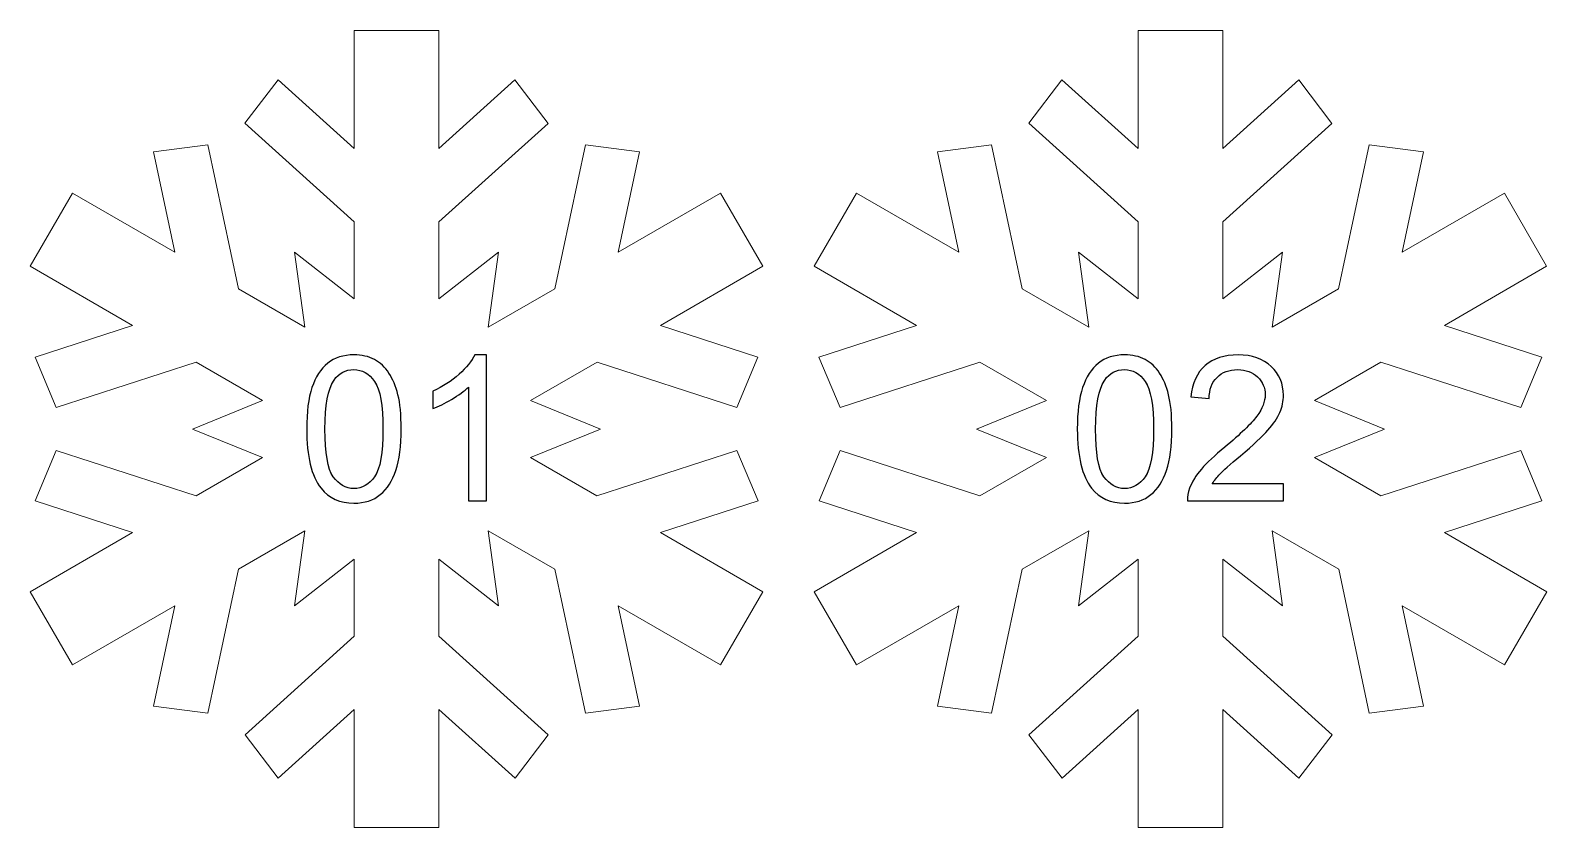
# Model space of a CAD drawing. Header units: centimetres. Extents: x -78 to 86, y -19 to 11.
# Drawn here: x 21.21 to 26.9, y -2.13 to 0.86 of the extents above; entities that cross this region are included whole.
import ezdxf

# ---------------------------------------------------------------- set-up
doc = ezdxf.new("R2010")
doc.units = ezdxf.units.CM
doc.header["$MEASUREMENT"] = 0
doc.layers.add('layer 1', color=7, linetype='Continuous')

msp = doc.modelspace()

# ---------------------------------------------------------------- linework, layer by layer
at = {"layer": 'layer 1', "color": 250, "lineweight": 9}
for points, knots in [([(23.3342, -0.88655), (23.3342, -0.88655), (23.08441, -0.74234), (23.08441, -0.74234), (23.08441, -0.74234), (23.08441, -0.74234), (23.34783, -0.63553), (23.34783, -0.63553), (23.34783, -0.63553), (23.34783, -0.63553), (23.08444, -0.52876), (23.08444, -0.52876), (23.08444, -0.52876), (23.08444, -0.52876), (23.33429, -0.38449), (23.33429, -0.38449), (23.33429, -0.38449), (23.33429, -0.38449), (23.8588, -0.55472), (23.8588, -0.55472), (23.8588, -0.55472), (23.8588, -0.55472), (23.93769, -0.36578), (23.93769, -0.36578), (23.93769, -0.36578), (23.93769, -0.36578), (23.57219, -0.24715), (23.57219, -0.24715), (23.57219, -0.24715), (23.57219, -0.24715), (23.95585, -0.02564), (23.95585, -0.02564), (23.95585, -0.02564), (23.95585, -0.02564), (23.79725, 0.24911), (23.79725, 0.24911), (23.79725, 0.24911), (23.79725, 0.24911), (23.4135, 0.02756), (23.4135, 0.02756), (23.4135, 0.02756), (23.4135, 0.02756), (23.49363, 0.40399), (23.49363, 0.40399), (23.49363, 0.40399), (23.49363, 0.40399), (23.29057, 0.43005), (23.29057, 0.43005), (23.29057, 0.43005), (23.29057, 0.43005), (23.17562, -0.10979), (23.17562, -0.10979), (23.17562, -0.10979), (23.17562, -0.10979), (22.92579, -0.25404), (22.92579, -0.25404), (22.92579, -0.25404), (22.92579, -0.25404), (22.96502, 0.02753), (22.96502, 0.02753), (22.96502, 0.02753), (22.96502, 0.02753), (22.74083, -0.14718), (22.74083, -0.14718), (22.74083, -0.14718), (22.74083, -0.14718), (22.74083, 0.14125), (22.74083, 0.14125), (22.74083, 0.14125), (22.74083, 0.14125), (23.15051, 0.51039), (23.15051, 0.51039), (23.15051, 0.51039), (23.15051, 0.51039), (23.02635, 0.67325), (23.02635, 0.67325), (23.02635, 0.67325), (23.02635, 0.67325), (22.74083, 0.416), (22.74083, 0.416), (22.74083, 0.416), (22.74083, 0.416), (22.74083, 0.85908), (22.74083, 0.85908), (22.74083, 0.85908), (22.74083, 0.85908), (22.42359, 0.85908), (22.42359, 0.85908), (22.42359, 0.85908), (22.42359, 0.85908), (22.42359, 0.41594), (22.42359, 0.41594), (22.42359, 0.41594), (22.42359, 0.41594), (22.13768, 0.67355), (22.13768, 0.67355), (22.13768, 0.67355), (22.13768, 0.67355), (22.01352, 0.51069), (22.01352, 0.51069), (22.01352, 0.51069), (22.01352, 0.51069), (22.42359, 0.14125), (22.42359, 0.14125), (22.42359, 0.14125), (22.42359, 0.14125), (22.42359, -0.14718), (22.42359, -0.14718), (22.42359, -0.14718), (22.42359, -0.14718), (22.1994, 0.02753), (22.1994, 0.02753), (22.1994, 0.02753), (22.1994, 0.02753), (22.23862, -0.25404), (22.23862, -0.25404), (22.23862, -0.25404), (22.23862, -0.25404), (21.98881, -0.10979), (21.98881, -0.10979), (21.98881, -0.10979), (21.98881, -0.10979), (21.87395, 0.42963), (21.87395, 0.42963), (21.87395, 0.42963), (21.87395, 0.42963), (21.67085, 0.40346), (21.67085, 0.40346), (21.67085, 0.40346), (21.67085, 0.40346), (21.75087, 0.02756), (21.75087, 0.02756), (21.75087, 0.02756), (21.75087, 0.02756), (21.36715, 0.24911), (21.36715, 0.24911), (21.36715, 0.24911), (21.36715, 0.24911), (21.20852, -0.02564), (21.20852, -0.02564), (21.20852, -0.02564), (21.20852, -0.02564), (21.59231, -0.24717), (21.59231, -0.24717), (21.59231, -0.24717), (21.59231, -0.24717), (21.22625, -0.36601), (21.22625, -0.36601), (21.22625, -0.36601), (21.22625, -0.36601), (21.30522, -0.55495), (21.30522, -0.55495), (21.30522, -0.55495), (21.30522, -0.55495), (21.83019, -0.38453), (21.83019, -0.38453), (21.83019, -0.38453), (21.83019, -0.38453), (22.08, -0.52874), (22.08, -0.52874), (22.08, -0.52874), (22.08, -0.52874), (21.81656, -0.63553), (21.81656, -0.63553), (21.81656, -0.63553), (21.81656, -0.63553), (22.08004, -0.74234), (22.08004, -0.74234), (22.08004, -0.74234), (22.08004, -0.74234), (21.83019, -0.88661), (21.83019, -0.88661), (21.83019, -0.88661), (21.83019, -0.88661), (21.30566, -0.71638), (21.30566, -0.71638), (21.30566, -0.71638), (21.30566, -0.71638), (21.22674, -0.90534), (21.22674, -0.90534), (21.22674, -0.90534), (21.22674, -0.90534), (21.59227, -1.02395), (21.59227, -1.02395), (21.59227, -1.02395), (21.59227, -1.02395), (21.20852, -1.2455), (21.20852, -1.2455), (21.20852, -1.2455), (21.20852, -1.2455), (21.36715, -1.52025), (21.36715, -1.52025), (21.36715, -1.52025), (21.36715, -1.52025), (21.75096, -1.29868), (21.75096, -1.29868), (21.75096, -1.29868), (21.75096, -1.29868), (21.67083, -1.67509), (21.67083, -1.67509), (21.67083, -1.67509), (21.67083, -1.67509), (21.87392, -1.70117), (21.87392, -1.70117), (21.87392, -1.70117), (21.87392, -1.70117), (21.98881, -1.16131), (21.98881, -1.16131), (21.98881, -1.16131), (21.98881, -1.16131), (22.2386, -1.01711), (22.2386, -1.01711), (22.2386, -1.01711), (22.2386, -1.01711), (22.1994, -1.29859), (22.1994, -1.29859), (22.1994, -1.29859), (22.1994, -1.29859), (22.42359, -1.1239), (22.42359, -1.1239), (22.42359, -1.1239), (22.42359, -1.1239), (22.42359, -1.41242), (22.42359, -1.41242), (22.42359, -1.41242), (22.42359, -1.41242), (22.01394, -1.78152), (22.01394, -1.78152), (22.01394, -1.78152), (22.01394, -1.78152), (22.13815, -1.9443), (22.13815, -1.9443), (22.13815, -1.9443), (22.13815, -1.9443), (22.42359, -1.6871), (22.42359, -1.6871), (22.42359, -1.6871), (22.42359, -1.6871), (22.42359, -2.13014), (22.42359, -2.13014), (22.42359, -2.13014), (22.42359, -2.13014), (22.74083, -2.13014), (22.74083, -2.13014), (22.74083, -2.13014), (22.74083, -2.13014), (22.74083, -1.68697), (22.74083, -1.68697), (22.74083, -1.68697), (22.74083, -1.68697), (23.0268, -1.94462), (23.0268, -1.94462), (23.0268, -1.94462), (23.0268, -1.94462), (23.15094, -1.78179), (23.15094, -1.78179), (23.15094, -1.78179), (23.15094, -1.78179), (22.74083, -1.41229), (22.74083, -1.41229), (22.74083, -1.41229), (22.74083, -1.41229), (22.74083, -1.1239), (22.74083, -1.1239), (22.74083, -1.1239), (22.74083, -1.1239), (22.96502, -1.29859), (22.96502, -1.29859), (22.96502, -1.29859), (22.96502, -1.29859), (22.92581, -1.01711), (22.92581, -1.01711), (22.92581, -1.01711), (22.92581, -1.01711), (23.17568, -1.16138), (23.17568, -1.16138), (23.17568, -1.16138), (23.17568, -1.16138), (23.29053, -1.70066), (23.29053, -1.70066), (23.29053, -1.70066), (23.29053, -1.70066), (23.49363, -1.67453), (23.49363, -1.67453), (23.49363, -1.67453), (23.49363, -1.67453), (23.41363, -1.2987), (23.41363, -1.2987), (23.41363, -1.2987), (23.41363, -1.2987), (23.79729, -1.52023), (23.79729, -1.52023), (23.79729, -1.52023), (23.79729, -1.52023), (23.95591, -1.24548), (23.95591, -1.24548), (23.95591, -1.24548), (23.95591, -1.24548), (23.57208, -1.02391), (23.57208, -1.02391), (23.57208, -1.02391), (23.57208, -1.02391), (23.9382, -0.90506), (23.9382, -0.90506), (23.9382, -0.90506), (23.9382, -0.90506), (23.85926, -0.71615), (23.85926, -0.71615), (23.85926, -0.71615), (23.85926, -0.71615), (23.3342, -0.88655), (23.3342, -0.88655)], [0, 0, 0, 0, 0.0126582, 0.0126582, 0.0126582, 0.0126582, 0.0253165, 0.0253165, 0.0253165, 0.0253165, 0.0379747, 0.0379747, 0.0379747, 0.0379747, 0.0506329, 0.0506329, 0.0506329, 0.0506329, 0.0632911, 0.0632911, 0.0632911, 0.0632911, 0.0759494, 0.0759494, 0.0759494, 0.0759494, 0.0886076, 0.0886076, 0.0886076, 0.0886076, 0.1012658, 0.1012658, 0.1012658, 0.1012658, 0.1139241, 0.1139241, 0.1139241, 0.1139241, 0.1265823, 0.1265823, 0.1265823, 0.1265823, 0.1392405, 0.1392405, 0.1392405, 0.1392405, 0.1518987, 0.1518987, 0.1518987, 0.1518987, 0.164557, 0.164557, 0.164557, 0.164557, 0.1772152, 0.1772152, 0.1772152, 0.1772152, 0.1898734, 0.1898734, 0.1898734, 0.1898734, 0.2025316, 0.2025316, 0.2025316, 0.2025316, 0.2151899, 0.2151899, 0.2151899, 0.2151899, 0.2278481, 0.2278481, 0.2278481, 0.2278481, 0.2405063, 0.2405063, 0.2405063, 0.2405063, 0.2531646, 0.2531646, 0.2531646, 0.2531646, 0.2658228, 0.2658228, 0.2658228, 0.2658228, 0.278481, 0.278481, 0.278481, 0.278481, 0.2911392, 0.2911392, 0.2911392, 0.2911392, 0.3037975, 0.3037975, 0.3037975, 0.3037975, 0.3164557, 0.3164557, 0.3164557, 0.3164557, 0.3291139, 0.3291139, 0.3291139, 0.3291139, 0.3417722, 0.3417722, 0.3417722, 0.3417722, 0.3544304, 0.3544304, 0.3544304, 0.3544304, 0.3670886, 0.3670886, 0.3670886, 0.3670886, 0.3797468, 0.3797468, 0.3797468, 0.3797468, 0.3924051, 0.3924051, 0.3924051, 0.3924051, 0.4050633, 0.4050633, 0.4050633, 0.4050633, 0.4177215, 0.4177215, 0.4177215, 0.4177215, 0.4303797, 0.4303797, 0.4303797, 0.4303797, 0.443038, 0.443038, 0.443038, 0.443038, 0.4556962, 0.4556962, 0.4556962, 0.4556962, 0.4683544, 0.4683544, 0.4683544, 0.4683544, 0.4810127, 0.4810127, 0.4810127, 0.4810127, 0.4936709, 0.4936709, 0.4936709, 0.4936709, 0.5063291, 0.5063291, 0.5063291, 0.5063291, 0.5189873, 0.5189873, 0.5189873, 0.5189873, 0.5316456, 0.5316456, 0.5316456, 0.5316456, 0.5443038, 0.5443038, 0.5443038, 0.5443038, 0.556962, 0.556962, 0.556962, 0.556962, 0.5696203, 0.5696203, 0.5696203, 0.5696203, 0.5822785, 0.5822785, 0.5822785, 0.5822785, 0.5949367, 0.5949367, 0.5949367, 0.5949367, 0.6075949, 0.6075949, 0.6075949, 0.6075949, 0.6202532, 0.6202532, 0.6202532, 0.6202532, 0.6329114, 0.6329114, 0.6329114, 0.6329114, 0.6455696, 0.6455696, 0.6455696, 0.6455696, 0.6582278, 0.6582278, 0.6582278, 0.6582278, 0.6708861, 0.6708861, 0.6708861, 0.6708861, 0.6835443, 0.6835443, 0.6835443, 0.6835443, 0.6962025, 0.6962025, 0.6962025, 0.6962025, 0.7088608, 0.7088608, 0.7088608, 0.7088608, 0.721519, 0.721519, 0.721519, 0.721519, 0.7341772, 0.7341772, 0.7341772, 0.7341772, 0.7468354, 0.7468354, 0.7468354, 0.7468354, 0.7594937, 0.7594937, 0.7594937, 0.7594937, 0.7721519, 0.7721519, 0.7721519, 0.7721519, 0.7848101, 0.7848101, 0.7848101, 0.7848101, 0.7974684, 0.7974684, 0.7974684, 0.7974684, 0.8101266, 0.8101266, 0.8101266, 0.8101266, 0.8227848, 0.8227848, 0.8227848, 0.8227848, 0.835443, 0.835443, 0.835443, 0.835443, 0.8481013, 0.8481013, 0.8481013, 0.8481013, 0.8607595, 0.8607595, 0.8607595, 0.8607595, 0.8734177, 0.8734177, 0.8734177, 0.8734177, 0.8860759, 0.8860759, 0.8860759, 0.8860759, 0.8987342, 0.8987342, 0.8987342, 0.8987342, 0.9113924, 0.9113924, 0.9113924, 0.9113924, 0.9240506, 0.9240506, 0.9240506, 0.9240506, 0.9367089, 0.9367089, 0.9367089, 0.9367089, 0.9493671, 0.9493671, 0.9493671, 0.9493671, 0.9620253, 0.9620253, 0.9620253, 0.9620253, 0.9746835, 0.9746835, 0.9746835, 0.9746835, 1, 1, 1, 1]), ([(26.27491, -0.88655), (26.27491, -0.88655), (26.02512, -0.74234), (26.02512, -0.74234), (26.02512, -0.74234), (26.02512, -0.74234), (26.28853, -0.63553), (26.28853, -0.63553), (26.28853, -0.63553), (26.28853, -0.63553), (26.02514, -0.52876), (26.02514, -0.52876), (26.02514, -0.52876), (26.02514, -0.52876), (26.27499, -0.38449), (26.27499, -0.38449), (26.27499, -0.38449), (26.27499, -0.38449), (26.7995, -0.55472), (26.7995, -0.55472), (26.7995, -0.55472), (26.7995, -0.55472), (26.8784, -0.36578), (26.8784, -0.36578), (26.8784, -0.36578), (26.8784, -0.36578), (26.51289, -0.24715), (26.51289, -0.24715), (26.51289, -0.24715), (26.51289, -0.24715), (26.89655, -0.02564), (26.89655, -0.02564), (26.89655, -0.02564), (26.89655, -0.02564), (26.73795, 0.24911), (26.73795, 0.24911), (26.73795, 0.24911), (26.73795, 0.24911), (26.35421, 0.02756), (26.35421, 0.02756), (26.35421, 0.02756), (26.35421, 0.02756), (26.43434, 0.40399), (26.43434, 0.40399), (26.43434, 0.40399), (26.43434, 0.40399), (26.23128, 0.43005), (26.23128, 0.43005), (26.23128, 0.43005), (26.23128, 0.43005), (26.11633, -0.10979), (26.11633, -0.10979), (26.11633, -0.10979), (26.11633, -0.10979), (25.8665, -0.25404), (25.8665, -0.25404), (25.8665, -0.25404), (25.8665, -0.25404), (25.90572, 0.02753), (25.90572, 0.02753), (25.90572, 0.02753), (25.90572, 0.02753), (25.68153, -0.14718), (25.68153, -0.14718), (25.68153, -0.14718), (25.68153, -0.14718), (25.68153, 0.14125), (25.68153, 0.14125), (25.68153, 0.14125), (25.68153, 0.14125), (26.09122, 0.51039), (26.09122, 0.51039), (26.09122, 0.51039), (26.09122, 0.51039), (25.96706, 0.67325), (25.96706, 0.67325), (25.96706, 0.67325), (25.96706, 0.67325), (25.68153, 0.416), (25.68153, 0.416), (25.68153, 0.416), (25.68153, 0.416), (25.68153, 0.85908), (25.68153, 0.85908), (25.68153, 0.85908), (25.68153, 0.85908), (25.36429, 0.85908), (25.36429, 0.85908), (25.36429, 0.85908), (25.36429, 0.85908), (25.36429, 0.41594), (25.36429, 0.41594), (25.36429, 0.41594), (25.36429, 0.41594), (25.07838, 0.67355), (25.07838, 0.67355), (25.07838, 0.67355), (25.07838, 0.67355), (24.95422, 0.51069), (24.95422, 0.51069), (24.95422, 0.51069), (24.95422, 0.51069), (25.36429, 0.14125), (25.36429, 0.14125), (25.36429, 0.14125), (25.36429, 0.14125), (25.36429, -0.14718), (25.36429, -0.14718), (25.36429, -0.14718), (25.36429, -0.14718), (25.1401, 0.02753), (25.1401, 0.02753), (25.1401, 0.02753), (25.1401, 0.02753), (25.17933, -0.25404), (25.17933, -0.25404), (25.17933, -0.25404), (25.17933, -0.25404), (24.92952, -0.10979), (24.92952, -0.10979), (24.92952, -0.10979), (24.92952, -0.10979), (24.81465, 0.42963), (24.81465, 0.42963), (24.81465, 0.42963), (24.81465, 0.42963), (24.61155, 0.40346), (24.61155, 0.40346), (24.61155, 0.40346), (24.61155, 0.40346), (24.69158, 0.02756), (24.69158, 0.02756), (24.69158, 0.02756), (24.69158, 0.02756), (24.30785, 0.24911), (24.30785, 0.24911), (24.30785, 0.24911), (24.30785, 0.24911), (24.14923, -0.02564), (24.14923, -0.02564), (24.14923, -0.02564), (24.14923, -0.02564), (24.53302, -0.24717), (24.53302, -0.24717), (24.53302, -0.24717), (24.53302, -0.24717), (24.16696, -0.36601), (24.16696, -0.36601), (24.16696, -0.36601), (24.16696, -0.36601), (24.24592, -0.55495), (24.24592, -0.55495), (24.24592, -0.55495), (24.24592, -0.55495), (24.7709, -0.38453), (24.7709, -0.38453), (24.7709, -0.38453), (24.7709, -0.38453), (25.0207, -0.52874), (25.0207, -0.52874), (25.0207, -0.52874), (25.0207, -0.52874), (24.75727, -0.63553), (24.75727, -0.63553), (24.75727, -0.63553), (24.75727, -0.63553), (25.02075, -0.74234), (25.02075, -0.74234), (25.02075, -0.74234), (25.02075, -0.74234), (24.7709, -0.88661), (24.7709, -0.88661), (24.7709, -0.88661), (24.7709, -0.88661), (24.24637, -0.71638), (24.24637, -0.71638), (24.24637, -0.71638), (24.24637, -0.71638), (24.16745, -0.90534), (24.16745, -0.90534), (24.16745, -0.90534), (24.16745, -0.90534), (24.53297, -1.02395), (24.53297, -1.02395), (24.53297, -1.02395), (24.53297, -1.02395), (24.14923, -1.2455), (24.14923, -1.2455), (24.14923, -1.2455), (24.14923, -1.2455), (24.30785, -1.52025), (24.30785, -1.52025), (24.30785, -1.52025), (24.30785, -1.52025), (24.69166, -1.29868), (24.69166, -1.29868), (24.69166, -1.29868), (24.69166, -1.29868), (24.61153, -1.67509), (24.61153, -1.67509), (24.61153, -1.67509), (24.61153, -1.67509), (24.81463, -1.70117), (24.81463, -1.70117), (24.81463, -1.70117), (24.81463, -1.70117), (24.92952, -1.16131), (24.92952, -1.16131), (24.92952, -1.16131), (24.92952, -1.16131), (25.17931, -1.01711), (25.17931, -1.01711), (25.17931, -1.01711), (25.17931, -1.01711), (25.1401, -1.29859), (25.1401, -1.29859), (25.1401, -1.29859), (25.1401, -1.29859), (25.36429, -1.1239), (25.36429, -1.1239), (25.36429, -1.1239), (25.36429, -1.1239), (25.36429, -1.41242), (25.36429, -1.41242), (25.36429, -1.41242), (25.36429, -1.41242), (24.95465, -1.78152), (24.95465, -1.78152), (24.95465, -1.78152), (24.95465, -1.78152), (25.07885, -1.9443), (25.07885, -1.9443), (25.07885, -1.9443), (25.07885, -1.9443), (25.36429, -1.6871), (25.36429, -1.6871), (25.36429, -1.6871), (25.36429, -1.6871), (25.36429, -2.13014), (25.36429, -2.13014), (25.36429, -2.13014), (25.36429, -2.13014), (25.68153, -2.13014), (25.68153, -2.13014), (25.68153, -2.13014), (25.68153, -2.13014), (25.68153, -1.68697), (25.68153, -1.68697), (25.68153, -1.68697), (25.68153, -1.68697), (25.9675, -1.94462), (25.9675, -1.94462), (25.9675, -1.94462), (25.9675, -1.94462), (26.09164, -1.78179), (26.09164, -1.78179), (26.09164, -1.78179), (26.09164, -1.78179), (25.68153, -1.41229), (25.68153, -1.41229), (25.68153, -1.41229), (25.68153, -1.41229), (25.68153, -1.1239), (25.68153, -1.1239), (25.68153, -1.1239), (25.68153, -1.1239), (25.90572, -1.29859), (25.90572, -1.29859), (25.90572, -1.29859), (25.90572, -1.29859), (25.86652, -1.01711), (25.86652, -1.01711), (25.86652, -1.01711), (25.86652, -1.01711), (26.11639, -1.16138), (26.11639, -1.16138), (26.11639, -1.16138), (26.11639, -1.16138), (26.23124, -1.70066), (26.23124, -1.70066), (26.23124, -1.70066), (26.23124, -1.70066), (26.43434, -1.67453), (26.43434, -1.67453), (26.43434, -1.67453), (26.43434, -1.67453), (26.35433, -1.2987), (26.35433, -1.2987), (26.35433, -1.2987), (26.35433, -1.2987), (26.73799, -1.52023), (26.73799, -1.52023), (26.73799, -1.52023), (26.73799, -1.52023), (26.89662, -1.24548), (26.89662, -1.24548), (26.89662, -1.24548), (26.89662, -1.24548), (26.51279, -1.02391), (26.51279, -1.02391), (26.51279, -1.02391), (26.51279, -1.02391), (26.87891, -0.90506), (26.87891, -0.90506), (26.87891, -0.90506), (26.87891, -0.90506), (26.79997, -0.71615), (26.79997, -0.71615), (26.79997, -0.71615), (26.79997, -0.71615), (26.27491, -0.88655), (26.27491, -0.88655)], [0, 0, 0, 0, 0.0126582, 0.0126582, 0.0126582, 0.0126582, 0.0253165, 0.0253165, 0.0253165, 0.0253165, 0.0379747, 0.0379747, 0.0379747, 0.0379747, 0.0506329, 0.0506329, 0.0506329, 0.0506329, 0.0632911, 0.0632911, 0.0632911, 0.0632911, 0.0759494, 0.0759494, 0.0759494, 0.0759494, 0.0886076, 0.0886076, 0.0886076, 0.0886076, 0.1012658, 0.1012658, 0.1012658, 0.1012658, 0.1139241, 0.1139241, 0.1139241, 0.1139241, 0.1265823, 0.1265823, 0.1265823, 0.1265823, 0.1392405, 0.1392405, 0.1392405, 0.1392405, 0.1518987, 0.1518987, 0.1518987, 0.1518987, 0.164557, 0.164557, 0.164557, 0.164557, 0.1772152, 0.1772152, 0.1772152, 0.1772152, 0.1898734, 0.1898734, 0.1898734, 0.1898734, 0.2025316, 0.2025316, 0.2025316, 0.2025316, 0.2151899, 0.2151899, 0.2151899, 0.2151899, 0.2278481, 0.2278481, 0.2278481, 0.2278481, 0.2405063, 0.2405063, 0.2405063, 0.2405063, 0.2531646, 0.2531646, 0.2531646, 0.2531646, 0.2658228, 0.2658228, 0.2658228, 0.2658228, 0.278481, 0.278481, 0.278481, 0.278481, 0.2911392, 0.2911392, 0.2911392, 0.2911392, 0.3037975, 0.3037975, 0.3037975, 0.3037975, 0.3164557, 0.3164557, 0.3164557, 0.3164557, 0.3291139, 0.3291139, 0.3291139, 0.3291139, 0.3417722, 0.3417722, 0.3417722, 0.3417722, 0.3544304, 0.3544304, 0.3544304, 0.3544304, 0.3670886, 0.3670886, 0.3670886, 0.3670886, 0.3797468, 0.3797468, 0.3797468, 0.3797468, 0.3924051, 0.3924051, 0.3924051, 0.3924051, 0.4050633, 0.4050633, 0.4050633, 0.4050633, 0.4177215, 0.4177215, 0.4177215, 0.4177215, 0.4303797, 0.4303797, 0.4303797, 0.4303797, 0.443038, 0.443038, 0.443038, 0.443038, 0.4556962, 0.4556962, 0.4556962, 0.4556962, 0.4683544, 0.4683544, 0.4683544, 0.4683544, 0.4810127, 0.4810127, 0.4810127, 0.4810127, 0.4936709, 0.4936709, 0.4936709, 0.4936709, 0.5063291, 0.5063291, 0.5063291, 0.5063291, 0.5189873, 0.5189873, 0.5189873, 0.5189873, 0.5316456, 0.5316456, 0.5316456, 0.5316456, 0.5443038, 0.5443038, 0.5443038, 0.5443038, 0.556962, 0.556962, 0.556962, 0.556962, 0.5696203, 0.5696203, 0.5696203, 0.5696203, 0.5822785, 0.5822785, 0.5822785, 0.5822785, 0.5949367, 0.5949367, 0.5949367, 0.5949367, 0.6075949, 0.6075949, 0.6075949, 0.6075949, 0.6202532, 0.6202532, 0.6202532, 0.6202532, 0.6329114, 0.6329114, 0.6329114, 0.6329114, 0.6455696, 0.6455696, 0.6455696, 0.6455696, 0.6582278, 0.6582278, 0.6582278, 0.6582278, 0.6708861, 0.6708861, 0.6708861, 0.6708861, 0.6835443, 0.6835443, 0.6835443, 0.6835443, 0.6962025, 0.6962025, 0.6962025, 0.6962025, 0.7088608, 0.7088608, 0.7088608, 0.7088608, 0.721519, 0.721519, 0.721519, 0.721519, 0.7341772, 0.7341772, 0.7341772, 0.7341772, 0.7468354, 0.7468354, 0.7468354, 0.7468354, 0.7594937, 0.7594937, 0.7594937, 0.7594937, 0.7721519, 0.7721519, 0.7721519, 0.7721519, 0.7848101, 0.7848101, 0.7848101, 0.7848101, 0.7974684, 0.7974684, 0.7974684, 0.7974684, 0.8101266, 0.8101266, 0.8101266, 0.8101266, 0.8227848, 0.8227848, 0.8227848, 0.8227848, 0.835443, 0.835443, 0.835443, 0.835443, 0.8481013, 0.8481013, 0.8481013, 0.8481013, 0.8607595, 0.8607595, 0.8607595, 0.8607595, 0.8734177, 0.8734177, 0.8734177, 0.8734177, 0.8860759, 0.8860759, 0.8860759, 0.8860759, 0.8987342, 0.8987342, 0.8987342, 0.8987342, 0.9113924, 0.9113924, 0.9113924, 0.9113924, 0.9240506, 0.9240506, 0.9240506, 0.9240506, 0.9367089, 0.9367089, 0.9367089, 0.9367089, 0.9493671, 0.9493671, 0.9493671, 0.9493671, 0.9620253, 0.9620253, 0.9620253, 0.9620253, 0.9746835, 0.9746835, 0.9746835, 0.9746835, 1, 1, 1, 1]), ([(22.24514, -0.63566), (22.24514, -0.57137), (22.25174, -0.51939), (22.26492, -0.48008), (22.26492, -0.48008), (22.27823, -0.44065), (22.29789, -0.41035), (22.32401, -0.38917), (22.32401, -0.38917), (22.35, -0.368), (22.38284, -0.35747), (22.4224, -0.35747), (22.4224, -0.35747), (22.45156, -0.35747), (22.47717, -0.36331), (22.49936, -0.3751), (22.49936, -0.3751), (22.52142, -0.38689), (22.53968, -0.40388), (22.55388, -0.42607), (22.55388, -0.42607), (22.56808, -0.44813), (22.57924, -0.47514), (22.58736, -0.50696), (22.58736, -0.50696), (22.5956, -0.53879), (22.59966, -0.58177), (22.59966, -0.63566), (22.59966, -0.63566), (22.59966, -0.69956), (22.59306, -0.75129), (22.58, -0.7906), (22.58, -0.7906), (22.56694, -0.83003), (22.54729, -0.86034), (22.52117, -0.88164), (22.52117, -0.88164), (22.49518, -0.90294), (22.46221, -0.91359), (22.4224, -0.91359), (22.4224, -0.91359), (22.37003, -0.91359), (22.32883, -0.89495), (22.2989, -0.85755), (22.2989, -0.85755), (22.26302, -0.8119), (22.24514, -0.73798), (22.24514, -0.63566)], [0, 0, 0, 0, 0.0769231, 0.0769231, 0.0769231, 0.0769231, 0.1538462, 0.1538462, 0.1538462, 0.1538462, 0.2307692, 0.2307692, 0.2307692, 0.2307692, 0.3076923, 0.3076923, 0.3076923, 0.3076923, 0.3846154, 0.3846154, 0.3846154, 0.3846154, 0.4615385, 0.4615385, 0.4615385, 0.4615385, 0.5384615, 0.5384615, 0.5384615, 0.5384615, 0.6153846, 0.6153846, 0.6153846, 0.6153846, 0.6923077, 0.6923077, 0.6923077, 0.6923077, 0.7692308, 0.7692308, 0.7692308, 0.7692308, 0.8461538, 0.8461538, 0.8461538, 0.8461538, 1, 1, 1, 1]), ([(22.9193, -0.90446), (22.9193, -0.90446), (22.85236, -0.90446), (22.85236, -0.90446), (22.85236, -0.90446), (22.85236, -0.90446), (22.85236, -0.47818), (22.85236, -0.47818), (22.85236, -0.47818), (22.83625, -0.49365), (22.81508, -0.50899), (22.78896, -0.52433), (22.78896, -0.52433), (22.76284, -0.53968), (22.73926, -0.55121), (22.71846, -0.55882), (22.71846, -0.55882), (22.71846, -0.55882), (22.71846, -0.49416), (22.71846, -0.49416), (22.71846, -0.49416), (22.75587, -0.47666), (22.78858, -0.45536), (22.8166, -0.43025), (22.8166, -0.43025), (22.84462, -0.40527), (22.86453, -0.38106), (22.87619, -0.35747), (22.87619, -0.35747), (22.87619, -0.35747), (22.9193, -0.35747), (22.9193, -0.35747), (22.9193, -0.35747), (22.9193, -0.35747), (22.9193, -0.90446), (22.9193, -0.90446)], [0, 0, 0, 0, 0.1, 0.1, 0.1, 0.1, 0.2, 0.2, 0.2, 0.2, 0.3, 0.3, 0.3, 0.3, 0.4, 0.4, 0.4, 0.4, 0.5, 0.5, 0.5, 0.5, 0.6, 0.6, 0.6, 0.6, 0.7, 0.7, 0.7, 0.7, 0.8, 0.8, 0.8, 0.8, 1, 1, 1, 1]), ([(25.13601, -0.63566), (25.13601, -0.57137), (25.14261, -0.51939), (25.15579, -0.48008), (25.15579, -0.48008), (25.1691, -0.44065), (25.18876, -0.41035), (25.21488, -0.38917), (25.21488, -0.38917), (25.24087, -0.368), (25.27371, -0.35747), (25.31327, -0.35747), (25.31327, -0.35747), (25.34243, -0.35747), (25.36804, -0.36331), (25.39023, -0.3751), (25.39023, -0.3751), (25.41229, -0.38689), (25.43055, -0.40388), (25.44475, -0.42607), (25.44475, -0.42607), (25.45895, -0.44813), (25.47011, -0.47514), (25.47823, -0.50696), (25.47823, -0.50696), (25.48647, -0.53879), (25.49053, -0.58177), (25.49053, -0.63566), (25.49053, -0.63566), (25.49053, -0.69956), (25.48393, -0.75129), (25.47087, -0.7906), (25.47087, -0.7906), (25.45781, -0.83003), (25.43816, -0.86034), (25.41204, -0.88164), (25.41204, -0.88164), (25.38605, -0.90294), (25.35308, -0.91359), (25.31327, -0.91359), (25.31327, -0.91359), (25.2609, -0.91359), (25.2197, -0.89495), (25.18977, -0.85755), (25.18977, -0.85755), (25.15389, -0.8119), (25.13601, -0.73798), (25.13601, -0.63566)], [0, 0, 0, 0, 0.0769231, 0.0769231, 0.0769231, 0.0769231, 0.1538462, 0.1538462, 0.1538462, 0.1538462, 0.2307692, 0.2307692, 0.2307692, 0.2307692, 0.3076923, 0.3076923, 0.3076923, 0.3076923, 0.3846154, 0.3846154, 0.3846154, 0.3846154, 0.4615385, 0.4615385, 0.4615385, 0.4615385, 0.5384615, 0.5384615, 0.5384615, 0.5384615, 0.6153846, 0.6153846, 0.6153846, 0.6153846, 0.6923077, 0.6923077, 0.6923077, 0.6923077, 0.7692308, 0.7692308, 0.7692308, 0.7692308, 0.8461538, 0.8461538, 0.8461538, 0.8461538, 1, 1, 1, 1]), ([(25.90983, -0.84056), (25.90983, -0.84056), (25.90983, -0.90446), (25.90983, -0.90446), (25.90983, -0.90446), (25.90983, -0.90446), (25.54923, -0.90446), (25.54923, -0.90446), (25.54923, -0.90446), (25.54872, -0.88836), (25.55139, -0.87289), (25.55709, -0.85793), (25.55709, -0.85793), (25.56635, -0.83346), (25.58118, -0.80924), (25.6016, -0.78553), (25.6016, -0.78553), (25.62201, -0.76182), (25.65117, -0.73443), (25.68909, -0.70337), (25.68909, -0.70337), (25.74804, -0.6548), (25.78811, -0.61639), (25.80903, -0.58798), (25.80903, -0.58798), (25.83008, -0.55958), (25.8406, -0.5327), (25.8406, -0.50734), (25.8406, -0.50734), (25.8406, -0.48084), (25.83109, -0.45853), (25.81207, -0.44027), (25.81207, -0.44027), (25.79306, -0.42214), (25.7682, -0.41301), (25.73765, -0.41301), (25.73765, -0.41301), (25.70531, -0.41301), (25.67945, -0.42265), (25.66005, -0.44192), (25.66005, -0.44192), (25.64065, -0.46106), (25.63089, -0.48769), (25.63063, -0.5218), (25.63063, -0.5218), (25.63063, -0.5218), (25.56216, -0.51495), (25.56216, -0.51495), (25.56216, -0.51495), (25.56686, -0.46373), (25.58461, -0.42467), (25.61529, -0.39779), (25.61529, -0.39779), (25.6461, -0.37091), (25.68731, -0.35747), (25.73917, -0.35747), (25.73917, -0.35747), (25.79141, -0.35747), (25.83287, -0.37193), (25.8633, -0.40096), (25.8633, -0.40096), (25.89386, -0.43), (25.90907, -0.46601), (25.90907, -0.50886), (25.90907, -0.50886), (25.90907, -0.53067), (25.90463, -0.5521), (25.89563, -0.57315), (25.89563, -0.57315), (25.88676, -0.59432), (25.87192, -0.61651), (25.85125, -0.63984), (25.85125, -0.63984), (25.83046, -0.66305), (25.7961, -0.69512), (25.74817, -0.7357), (25.74817, -0.7357), (25.70798, -0.76943), (25.68211, -0.79225), (25.6707, -0.80429), (25.6707, -0.80429), (25.65929, -0.81634), (25.64991, -0.82838), (25.64243, -0.84056), (25.64243, -0.84056), (25.64243, -0.84056), (25.90983, -0.84056), (25.90983, -0.84056)], [0, 0, 0, 0, 0.0434783, 0.0434783, 0.0434783, 0.0434783, 0.0869565, 0.0869565, 0.0869565, 0.0869565, 0.1304348, 0.1304348, 0.1304348, 0.1304348, 0.173913, 0.173913, 0.173913, 0.173913, 0.2173913, 0.2173913, 0.2173913, 0.2173913, 0.2608696, 0.2608696, 0.2608696, 0.2608696, 0.3043478, 0.3043478, 0.3043478, 0.3043478, 0.3478261, 0.3478261, 0.3478261, 0.3478261, 0.3913043, 0.3913043, 0.3913043, 0.3913043, 0.4347826, 0.4347826, 0.4347826, 0.4347826, 0.4782609, 0.4782609, 0.4782609, 0.4782609, 0.5217391, 0.5217391, 0.5217391, 0.5217391, 0.5652174, 0.5652174, 0.5652174, 0.5652174, 0.6086957, 0.6086957, 0.6086957, 0.6086957, 0.6521739, 0.6521739, 0.6521739, 0.6521739, 0.6956522, 0.6956522, 0.6956522, 0.6956522, 0.7391304, 0.7391304, 0.7391304, 0.7391304, 0.7826087, 0.7826087, 0.7826087, 0.7826087, 0.826087, 0.826087, 0.826087, 0.826087, 0.8695652, 0.8695652, 0.8695652, 0.8695652, 0.9130435, 0.9130435, 0.9130435, 0.9130435, 1, 1, 1, 1]), ([(22.31361, -0.63591), (22.31361, -0.72555), (22.32401, -0.78515), (22.34493, -0.81456), (22.34493, -0.81456), (22.36585, -0.84411), (22.39172, -0.85881), (22.4224, -0.85881), (22.4224, -0.85881), (22.45308, -0.85881), (22.47895, -0.84398), (22.49987, -0.81444), (22.49987, -0.81444), (22.52079, -0.78477), (22.53119, -0.7253), (22.53119, -0.63591), (22.53119, -0.63591), (22.53119, -0.54627), (22.52079, -0.48668), (22.49987, -0.45726), (22.49987, -0.45726), (22.47908, -0.42772), (22.45296, -0.41301), (22.42164, -0.41301), (22.42164, -0.41301), (22.39095, -0.41301), (22.36636, -0.42607), (22.34797, -0.45206), (22.34797, -0.45206), (22.32502, -0.48515), (22.31361, -0.54652), (22.31361, -0.63591)], [0, 0, 0, 0, 0.1111111, 0.1111111, 0.1111111, 0.1111111, 0.2222222, 0.2222222, 0.2222222, 0.2222222, 0.3333333, 0.3333333, 0.3333333, 0.3333333, 0.4444444, 0.4444444, 0.4444444, 0.4444444, 0.5555556, 0.5555556, 0.5555556, 0.5555556, 0.6666667, 0.6666667, 0.6666667, 0.6666667, 0.7777778, 0.7777778, 0.7777778, 0.7777778, 1, 1, 1, 1]), ([(25.20448, -0.63591), (25.20448, -0.72555), (25.21488, -0.78515), (25.2358, -0.81456), (25.2358, -0.81456), (25.25672, -0.84411), (25.28259, -0.85881), (25.31327, -0.85881), (25.31327, -0.85881), (25.34395, -0.85881), (25.36982, -0.84398), (25.39074, -0.81444), (25.39074, -0.81444), (25.41166, -0.78477), (25.42206, -0.7253), (25.42206, -0.63591), (25.42206, -0.63591), (25.42206, -0.54627), (25.41166, -0.48668), (25.39074, -0.45726), (25.39074, -0.45726), (25.36995, -0.42772), (25.34383, -0.41301), (25.31251, -0.41301), (25.31251, -0.41301), (25.28182, -0.41301), (25.25723, -0.42607), (25.23884, -0.45206), (25.23884, -0.45206), (25.21589, -0.48515), (25.20448, -0.54652), (25.20448, -0.63591)], [0, 0, 0, 0, 0.1111111, 0.1111111, 0.1111111, 0.1111111, 0.2222222, 0.2222222, 0.2222222, 0.2222222, 0.3333333, 0.3333333, 0.3333333, 0.3333333, 0.4444444, 0.4444444, 0.4444444, 0.4444444, 0.5555556, 0.5555556, 0.5555556, 0.5555556, 0.6666667, 0.6666667, 0.6666667, 0.6666667, 0.7777778, 0.7777778, 0.7777778, 0.7777778, 1, 1, 1, 1])]:
    msp.add_open_spline(points, degree=3, knots=knots, dxfattribs=at)
at = {"layer": 'layer 1', "color": 114}
for points, knots in [([(22.24514, -0.63566), (22.24514, -0.57137), (22.25174, -0.51939), (22.26492, -0.48008), (22.26492, -0.48008), (22.27823, -0.44065), (22.29789, -0.41035), (22.32401, -0.38917), (22.32401, -0.38917), (22.35, -0.368), (22.38284, -0.35747), (22.4224, -0.35747), (22.4224, -0.35747), (22.45156, -0.35747), (22.47717, -0.36331), (22.49936, -0.3751), (22.49936, -0.3751), (22.52142, -0.38689), (22.53968, -0.40388), (22.55388, -0.42607), (22.55388, -0.42607), (22.56808, -0.44813), (22.57924, -0.47514), (22.58736, -0.50696), (22.58736, -0.50696), (22.5956, -0.53879), (22.59966, -0.58177), (22.59966, -0.63566), (22.59966, -0.63566), (22.59966, -0.69956), (22.59306, -0.75129), (22.58, -0.7906), (22.58, -0.7906), (22.56694, -0.83003), (22.54729, -0.86034), (22.52117, -0.88164), (22.52117, -0.88164), (22.49518, -0.90294), (22.46221, -0.91359), (22.4224, -0.91359), (22.4224, -0.91359), (22.37003, -0.91359), (22.32883, -0.89495), (22.2989, -0.85755), (22.2989, -0.85755), (22.26302, -0.8119), (22.24514, -0.73798), (22.24514, -0.63566)], [0, 0, 0, 0, 0.0769231, 0.0769231, 0.0769231, 0.0769231, 0.1538462, 0.1538462, 0.1538462, 0.1538462, 0.2307692, 0.2307692, 0.2307692, 0.2307692, 0.3076923, 0.3076923, 0.3076923, 0.3076923, 0.3846154, 0.3846154, 0.3846154, 0.3846154, 0.4615385, 0.4615385, 0.4615385, 0.4615385, 0.5384615, 0.5384615, 0.5384615, 0.5384615, 0.6153846, 0.6153846, 0.6153846, 0.6153846, 0.6923077, 0.6923077, 0.6923077, 0.6923077, 0.7692308, 0.7692308, 0.7692308, 0.7692308, 0.8461538, 0.8461538, 0.8461538, 0.8461538, 1, 1, 1, 1]), ([(22.9193, -0.90446), (22.9193, -0.90446), (22.85236, -0.90446), (22.85236, -0.90446), (22.85236, -0.90446), (22.85236, -0.90446), (22.85236, -0.47818), (22.85236, -0.47818), (22.85236, -0.47818), (22.83625, -0.49365), (22.81508, -0.50899), (22.78896, -0.52433), (22.78896, -0.52433), (22.76284, -0.53968), (22.73926, -0.55121), (22.71846, -0.55882), (22.71846, -0.55882), (22.71846, -0.55882), (22.71846, -0.49416), (22.71846, -0.49416), (22.71846, -0.49416), (22.75587, -0.47666), (22.78858, -0.45536), (22.8166, -0.43025), (22.8166, -0.43025), (22.84462, -0.40527), (22.86453, -0.38106), (22.87619, -0.35747), (22.87619, -0.35747), (22.87619, -0.35747), (22.9193, -0.35747), (22.9193, -0.35747), (22.9193, -0.35747), (22.9193, -0.35747), (22.9193, -0.90446), (22.9193, -0.90446)], [0, 0, 0, 0, 0.1, 0.1, 0.1, 0.1, 0.2, 0.2, 0.2, 0.2, 0.3, 0.3, 0.3, 0.3, 0.4, 0.4, 0.4, 0.4, 0.5, 0.5, 0.5, 0.5, 0.6, 0.6, 0.6, 0.6, 0.7, 0.7, 0.7, 0.7, 0.8, 0.8, 0.8, 0.8, 1, 1, 1, 1]), ([(25.13601, -0.63566), (25.13601, -0.57137), (25.14261, -0.51939), (25.15579, -0.48008), (25.15579, -0.48008), (25.1691, -0.44065), (25.18876, -0.41035), (25.21488, -0.38917), (25.21488, -0.38917), (25.24087, -0.368), (25.27371, -0.35747), (25.31327, -0.35747), (25.31327, -0.35747), (25.34243, -0.35747), (25.36804, -0.36331), (25.39023, -0.3751), (25.39023, -0.3751), (25.41229, -0.38689), (25.43055, -0.40388), (25.44475, -0.42607), (25.44475, -0.42607), (25.45895, -0.44813), (25.47011, -0.47514), (25.47823, -0.50696), (25.47823, -0.50696), (25.48647, -0.53879), (25.49053, -0.58177), (25.49053, -0.63566), (25.49053, -0.63566), (25.49053, -0.69956), (25.48393, -0.75129), (25.47087, -0.7906), (25.47087, -0.7906), (25.45781, -0.83003), (25.43816, -0.86034), (25.41204, -0.88164), (25.41204, -0.88164), (25.38605, -0.90294), (25.35308, -0.91359), (25.31327, -0.91359), (25.31327, -0.91359), (25.2609, -0.91359), (25.2197, -0.89495), (25.18977, -0.85755), (25.18977, -0.85755), (25.15389, -0.8119), (25.13601, -0.73798), (25.13601, -0.63566)], [0, 0, 0, 0, 0.0769231, 0.0769231, 0.0769231, 0.0769231, 0.1538462, 0.1538462, 0.1538462, 0.1538462, 0.2307692, 0.2307692, 0.2307692, 0.2307692, 0.3076923, 0.3076923, 0.3076923, 0.3076923, 0.3846154, 0.3846154, 0.3846154, 0.3846154, 0.4615385, 0.4615385, 0.4615385, 0.4615385, 0.5384615, 0.5384615, 0.5384615, 0.5384615, 0.6153846, 0.6153846, 0.6153846, 0.6153846, 0.6923077, 0.6923077, 0.6923077, 0.6923077, 0.7692308, 0.7692308, 0.7692308, 0.7692308, 0.8461538, 0.8461538, 0.8461538, 0.8461538, 1, 1, 1, 1]), ([(25.90983, -0.84056), (25.90983, -0.84056), (25.90983, -0.90446), (25.90983, -0.90446), (25.90983, -0.90446), (25.90983, -0.90446), (25.54923, -0.90446), (25.54923, -0.90446), (25.54923, -0.90446), (25.54872, -0.88836), (25.55139, -0.87289), (25.55709, -0.85793), (25.55709, -0.85793), (25.56635, -0.83346), (25.58118, -0.80924), (25.6016, -0.78553), (25.6016, -0.78553), (25.62201, -0.76182), (25.65117, -0.73443), (25.68909, -0.70337), (25.68909, -0.70337), (25.74804, -0.6548), (25.78811, -0.61639), (25.80903, -0.58798), (25.80903, -0.58798), (25.83008, -0.55958), (25.8406, -0.5327), (25.8406, -0.50734), (25.8406, -0.50734), (25.8406, -0.48084), (25.83109, -0.45853), (25.81207, -0.44027), (25.81207, -0.44027), (25.79306, -0.42214), (25.7682, -0.41301), (25.73765, -0.41301), (25.73765, -0.41301), (25.70531, -0.41301), (25.67945, -0.42265), (25.66005, -0.44192), (25.66005, -0.44192), (25.64065, -0.46106), (25.63089, -0.48769), (25.63063, -0.5218), (25.63063, -0.5218), (25.63063, -0.5218), (25.56216, -0.51495), (25.56216, -0.51495), (25.56216, -0.51495), (25.56686, -0.46373), (25.58461, -0.42467), (25.61529, -0.39779), (25.61529, -0.39779), (25.6461, -0.37091), (25.68731, -0.35747), (25.73917, -0.35747), (25.73917, -0.35747), (25.79141, -0.35747), (25.83287, -0.37193), (25.8633, -0.40096), (25.8633, -0.40096), (25.89386, -0.43), (25.90907, -0.46601), (25.90907, -0.50886), (25.90907, -0.50886), (25.90907, -0.53067), (25.90463, -0.5521), (25.89563, -0.57315), (25.89563, -0.57315), (25.88676, -0.59432), (25.87192, -0.61651), (25.85125, -0.63984), (25.85125, -0.63984), (25.83046, -0.66305), (25.7961, -0.69512), (25.74817, -0.7357), (25.74817, -0.7357), (25.70798, -0.76943), (25.68211, -0.79225), (25.6707, -0.80429), (25.6707, -0.80429), (25.65929, -0.81634), (25.64991, -0.82838), (25.64243, -0.84056), (25.64243, -0.84056), (25.64243, -0.84056), (25.90983, -0.84056), (25.90983, -0.84056)], [0, 0, 0, 0, 0.0434783, 0.0434783, 0.0434783, 0.0434783, 0.0869565, 0.0869565, 0.0869565, 0.0869565, 0.1304348, 0.1304348, 0.1304348, 0.1304348, 0.173913, 0.173913, 0.173913, 0.173913, 0.2173913, 0.2173913, 0.2173913, 0.2173913, 0.2608696, 0.2608696, 0.2608696, 0.2608696, 0.3043478, 0.3043478, 0.3043478, 0.3043478, 0.3478261, 0.3478261, 0.3478261, 0.3478261, 0.3913043, 0.3913043, 0.3913043, 0.3913043, 0.4347826, 0.4347826, 0.4347826, 0.4347826, 0.4782609, 0.4782609, 0.4782609, 0.4782609, 0.5217391, 0.5217391, 0.5217391, 0.5217391, 0.5652174, 0.5652174, 0.5652174, 0.5652174, 0.6086957, 0.6086957, 0.6086957, 0.6086957, 0.6521739, 0.6521739, 0.6521739, 0.6521739, 0.6956522, 0.6956522, 0.6956522, 0.6956522, 0.7391304, 0.7391304, 0.7391304, 0.7391304, 0.7826087, 0.7826087, 0.7826087, 0.7826087, 0.826087, 0.826087, 0.826087, 0.826087, 0.8695652, 0.8695652, 0.8695652, 0.8695652, 0.9130435, 0.9130435, 0.9130435, 0.9130435, 1, 1, 1, 1]), ([(22.31361, -0.63591), (22.31361, -0.72555), (22.32401, -0.78515), (22.34493, -0.81456), (22.34493, -0.81456), (22.36585, -0.84411), (22.39172, -0.85881), (22.4224, -0.85881), (22.4224, -0.85881), (22.45308, -0.85881), (22.47895, -0.84398), (22.49987, -0.81444), (22.49987, -0.81444), (22.52079, -0.78477), (22.53119, -0.7253), (22.53119, -0.63591), (22.53119, -0.63591), (22.53119, -0.54627), (22.52079, -0.48668), (22.49987, -0.45726), (22.49987, -0.45726), (22.47908, -0.42772), (22.45296, -0.41301), (22.42164, -0.41301), (22.42164, -0.41301), (22.39095, -0.41301), (22.36636, -0.42607), (22.34797, -0.45206), (22.34797, -0.45206), (22.32502, -0.48515), (22.31361, -0.54652), (22.31361, -0.63591)], [0, 0, 0, 0, 0.1111111, 0.1111111, 0.1111111, 0.1111111, 0.2222222, 0.2222222, 0.2222222, 0.2222222, 0.3333333, 0.3333333, 0.3333333, 0.3333333, 0.4444444, 0.4444444, 0.4444444, 0.4444444, 0.5555556, 0.5555556, 0.5555556, 0.5555556, 0.6666667, 0.6666667, 0.6666667, 0.6666667, 0.7777778, 0.7777778, 0.7777778, 0.7777778, 1, 1, 1, 1]), ([(25.20448, -0.63591), (25.20448, -0.72555), (25.21488, -0.78515), (25.2358, -0.81456), (25.2358, -0.81456), (25.25672, -0.84411), (25.28259, -0.85881), (25.31327, -0.85881), (25.31327, -0.85881), (25.34395, -0.85881), (25.36982, -0.84398), (25.39074, -0.81444), (25.39074, -0.81444), (25.41166, -0.78477), (25.42206, -0.7253), (25.42206, -0.63591), (25.42206, -0.63591), (25.42206, -0.54627), (25.41166, -0.48668), (25.39074, -0.45726), (25.39074, -0.45726), (25.36995, -0.42772), (25.34383, -0.41301), (25.31251, -0.41301), (25.31251, -0.41301), (25.28182, -0.41301), (25.25723, -0.42607), (25.23884, -0.45206), (25.23884, -0.45206), (25.21589, -0.48515), (25.20448, -0.54652), (25.20448, -0.63591)], [0, 0, 0, 0, 0.1111111, 0.1111111, 0.1111111, 0.1111111, 0.2222222, 0.2222222, 0.2222222, 0.2222222, 0.3333333, 0.3333333, 0.3333333, 0.3333333, 0.4444444, 0.4444444, 0.4444444, 0.4444444, 0.5555556, 0.5555556, 0.5555556, 0.5555556, 0.6666667, 0.6666667, 0.6666667, 0.6666667, 0.7777778, 0.7777778, 0.7777778, 0.7777778, 1, 1, 1, 1])]:
    msp.add_open_spline(points, degree=3, knots=knots, dxfattribs=at)

doc.saveas('drawing.dxf')
